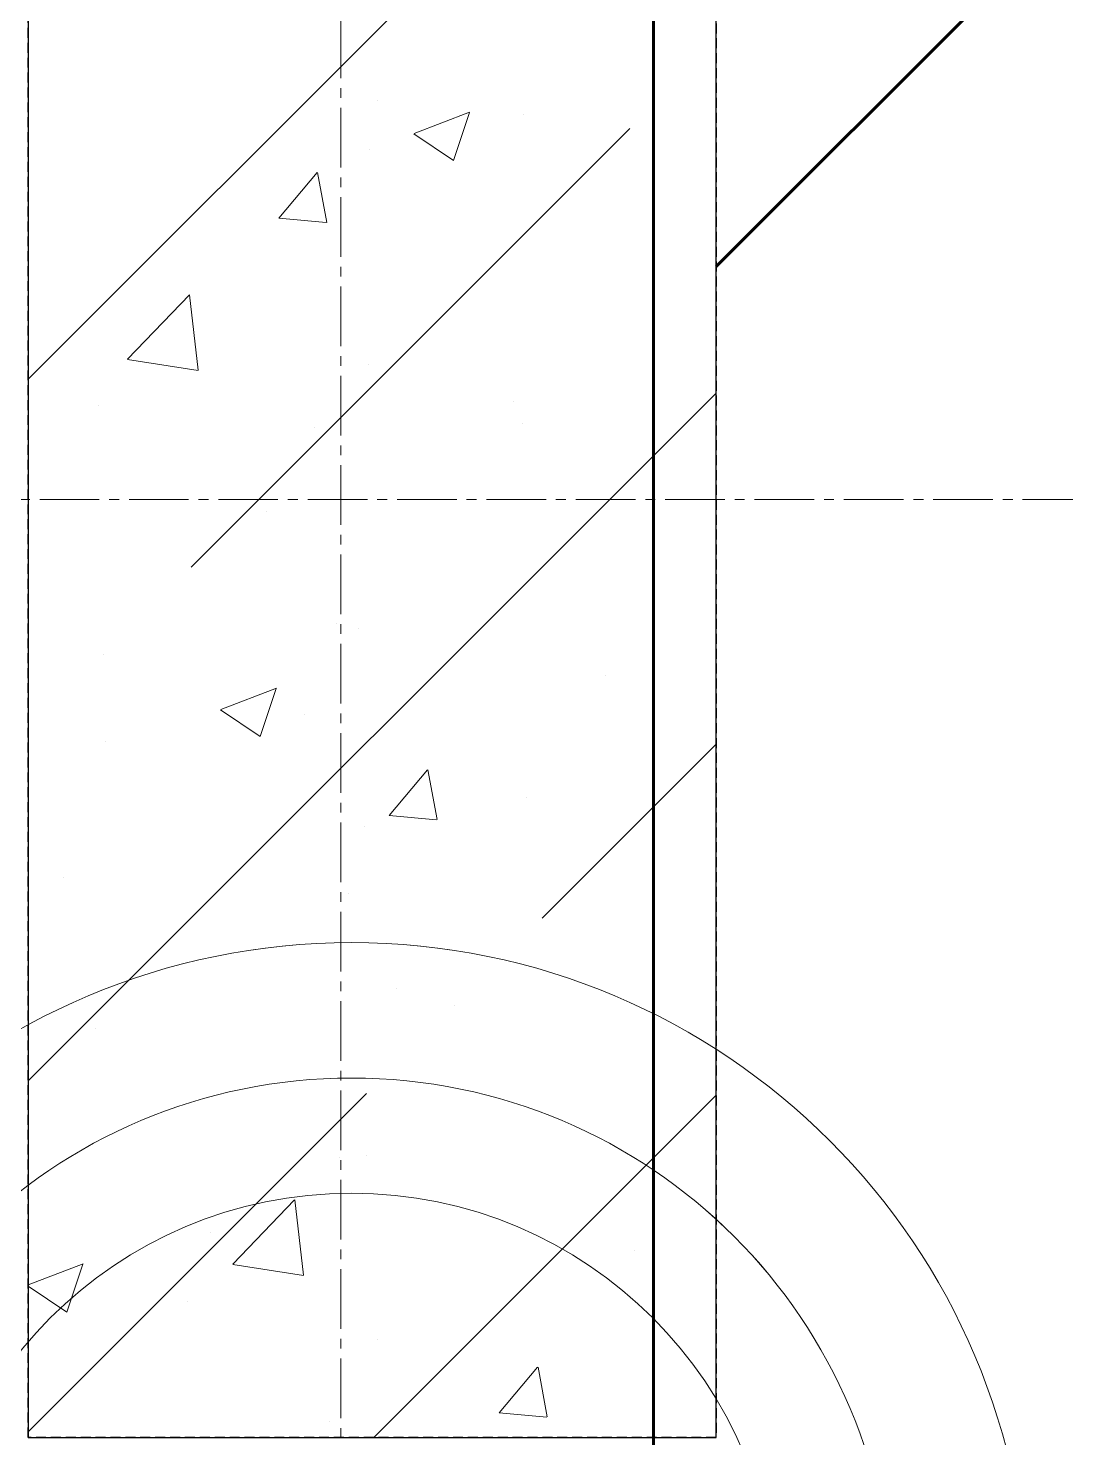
# Model space of a CAD drawing. Header units: millimetres. Extents: x 470010 to 1231400, y -134005 to 421770.
# Drawn here: x 672773.6 to 673105.4, y -67511.4 to -67060.5 of the extents above; entities that cross this region are included whole.
import ezdxf
from ezdxf.enums import TextEntityAlignment as Align

# ---------------------------------------------------------------- set-up
doc = ezdxf.new("R2010")
doc.units = ezdxf.units.MM
doc.linetypes.add('CENTER2', pattern=[28.575, 19.05, -3.175, 3.175, -3.175])
doc.linetypes.add('HIDDEN2', pattern=[4.7625, 3.175, -1.5875])
doc.layers.get('Defpoints').update_dxf_attribs({"color": 140})
for name, color, linetype, lineweight in [('0) шп потолок', 3, 'Continuous', 60), ('АР_Колонны', 70, 'Continuous', 30), ('АР_Стены ЖБ', 7, 'Continuous', 35), ('АР_Стены ПЕНОблок', 52, 'Continuous', 20), ('АР_Штриховка', 8, 'Continuous', 0)]:
    doc.layers.add(name, color=color, linetype=linetype, lineweight=lineweight)
doc.layers.add('АР_Делит', color=120, linetype='Continuous', lineweight=0, plot=False)
doc.layers.add('РД_Оси_100', color=7, linetype='Continuous', lineweight=0, true_color=0x525252)
doc.styles.add('style1', font='ARIALN.TTF')

# ---------------------------------------------------------------- blocks, each defined once
blk = doc.blocks.new('СОШ_2200_АР_ОСИ_М100_28.05.24')
at = {"layer": 'РД_Оси_100', "color": 251, "linetype": 'CENTER2', "true_color": 0x636466}
blk.add_line((0, -6155), (0, 139938.679), dxfattribs=at)
blk.add_lwpolyline([(29555, 26400), (-5454.958, 26400), (-5954.958, 26250)], dxfattribs=at)
blk = doc.blocks.new('A$C9108343f')
at = {"layer": '0) шп потолок'}
blk.add_lwpolyline([(13854.96, 29665), (7254.96, 29665), (7254.96, 33345), (15055.52, 33345)], dxfattribs=at)
at = {"layer": 'АР_Делит', "color": 18, "true_color": 0x000000}
for radius in [216.34, 173.04, 136.21]:
    blk.add_circle((7158.34, 32796.92), radius, dxfattribs=at)
at = {"layer": 'АР_Колонны', "color": 18, "linetype": 'HIDDEN2', "lineweight": 25, "true_color": 0x000000}
for p, q in [((7054.96, 32855), (7054.96, 34055)), ((7274.96, 34055), (7274.96, 32855)), ((7274.96, 32855), (7054.96, 32855))]:
    blk.add_line(p, q, dxfattribs=at)
at = {"layer": 'АР_Колонны', "color": 18, "linetype": 'Continuous', "lineweight": 15, "true_color": 0x000000}
for p, q in [((7054.96, 34055), (7054.96, 32855)), ((7054.96, 34055), (7054.96, 32855)), ((7274.96, 32855), (7274.96, 34055)), ((7274.96, 32855), (7274.96, 34055)), ((7054.96, 32855), (7274.96, 32855)), ((7054.96, 32855), (7274.96, 32855))]:
    blk.add_line(p, q, dxfattribs=at)
at = {"layer": 'АР_Стены ЖБ', "color": 18, "linetype": 'Continuous', "lineweight": 30, "true_color": 0x000000}
for p, q in [((7054.96, 34055), (7054.96, 32855)), ((7274.96, 32855), (7274.96, 34055)), ((7054.96, 32855), (7274.96, 32855))]:
    blk.add_line(p, q, dxfattribs=at)
at = {"layer": 'АР_Стены ПЕНОблок', "color": 18, "linetype": 'Continuous', "lineweight": 20, "true_color": 0x000000}
blk.add_line((7254.96, 21355), (7254.96, 97555), dxfattribs=at)
at = {"layer": 'АР_Штриховка', "color": 18, "linetype": 'Continuous', "lineweight": 5, "true_color": 0x000000}
for p, q in [((7054.96, 33193.53), (7274.96, 33413.53)), ((7107.05, 33133.37), (7247.37, 33273.69)), ((7054.96, 32969.02), (7274.96, 33189.02)), ((7078.99, 33105.31), (7078.99, 33105.31)), ((7219.31, 33021.12), (7274.96, 33076.77)), ((7191.24, 32993.05), (7191.24, 32993.05)), ((7054.96, 32856.77), (7163.18, 32964.99)), ((7165.44, 32855), (7274.96, 32964.51))]:
    blk.add_line(p, q, dxfattribs=at)
at = {"layer": 'АР_Штриховка', "color": 18, "linetype": 'Continuous', "lineweight": 0, "true_color": 0x000000}
for p, q in [((7166.79, 33282.76), (7166.79, 33282.76)), ((7178.34, 33272.07), (7196.12, 33278.9)), ((7190.92, 33263.42), (7196.07, 33278.77)), ((7213.37, 33278.12), (7213.37, 33278.12)), ((7178.28, 33271.94), (7190.91, 33263.42)), ((7163.95, 33266.88), (7163.95, 33266.88)), ((7135.11, 33244.97), (7147.35, 33259.56)), ((7150.44, 33243.66), (7147.51, 33259.59)), ((7135.11, 33244.96), (7150.29, 33243.64)), ((7086.7, 33199.85), (7106.49, 33220.47)), ((7109.34, 33196.35), (7106.53, 33220.48)), ((7086.74, 33199.78), (7109.33, 33196.28)), ((7163.7, 33198.21), (7163.7, 33198.21)), ((7210.14, 33186.31), (7210.14, 33186.31)), ((7077.57, 33185.15), (7077.57, 33185.15)), ((7146.55, 33177.94), (7146.55, 33177.94)), ((7213.16, 33179.42), (7213.16, 33179.42)), ((7131.13, 33151.03), (7131.13, 33151.03)), ((7153.46, 33115.33), (7153.46, 33115.33)), ((7160.61, 33113.65), (7160.61, 33113.65)), ((7239.51, 33098.79), (7239.51, 33098.79)), ((7116.53, 33087.88), (7134.32, 33094.71)), ((7129.12, 33079.23), (7134.27, 33094.58)), ((7116.48, 33087.76), (7129.11, 33079.23)), ((7143.32, 33086.13), (7143.32, 33086.13)), ((7079.73, 33077.76), (7079.73, 33077.76)), ((7170.35, 33053.91), (7182.6, 33068.5)), ((7185.69, 33052.61), (7182.75, 33068.53)), ((7214.32, 33059.56), (7214.32, 33059.56)), ((7162.63, 33050.31), (7162.63, 33050.31)), ((7170.35, 33053.91), (7185.53, 33052.58)), ((7066.19, 33034.14), (7066.19, 33034.14)), ((7157.52, 33029.1), (7157.52, 33029.1)), ((7172.69, 32998.61), (7172.69, 32998.61)), ((7076.5, 32985.95), (7076.5, 32985.95)), ((7154.43, 32944.54), (7154.43, 32944.54)), ((7163.2, 32945.25), (7163.2, 32945.25)), ((7120.38, 32910.38), (7140.16, 32931)), ((7143.01, 32906.89), (7140.21, 32931.01)), ((7113.17, 32920.52), (7113.17, 32920.52)), ((7054.96, 32903.78), (7072.52, 32910.52)), ((7248.76, 32914.79), (7248.76, 32914.79)), ((7067.32, 32895.04), (7072.47, 32910.39)), ((7120.41, 32910.31), (7143, 32906.81)), ((7054.96, 32903.38), (7067.31, 32895.05)), ((7105.87, 32898.43), (7105.87, 32898.43)), ((7166.72, 32886.4), (7166.72, 32886.4)), ((7205.59, 32862.85), (7217.84, 32877.45)), ((7220.93, 32861.55), (7217.99, 32877.47)), ((7205.59, 32862.85), (7220.78, 32861.52)), ((7151.34, 32859.99), (7151.34, 32859.99))]:
    blk.add_line(p, q, dxfattribs=at)
at = {"layer": 'РД_Оси_100'}
blk.add_blockref('СОШ_2200_АР_ОСИ_М100_28.05.24', (7154.96, 6755), dxfattribs=at)
at = {"layer": 'Defpoints', "color": 18, "true_color": 0x000000, "style": 'style1'}
for p in [(143949.34, 316089.12), (143974.98, 281639.5), (143890.4, 273244.71), (143839.99, 264276.81), (143967.75, 254892.38), (12251.96, 104178.14), (12382.58, 96023.14)]:
    blk.add_attdef('АР-ПОМЕЩЕНИЕ:НАИМЕНОВАНИЕ', text='', height=100, dxfattribs=at).set_placement(p, align=Align.MIDDLE)
at = {"layer": 'Defpoints', "color": 18, "true_color": 0x000000, "style": 'style1', "flags": 8}
for p in [(143951.3, 279099.09), (143848.34, 269251.11), (143875.33, 260094.25), (144049.74, 250824.7), (163419.28, 238153.36), (155897.46, 237965.97), (183037.2, 237965.97), (143342.94, 237876.19)]:
    blk.add_attdef('АР-ПОМЕЩЕНИЕ:НАИМЕНОВАНИЕ', text='', height=100, dxfattribs=at).set_placement(p, align=Align.MIDDLE)

msp = doc.modelspace()

# ---------------------------------------------------------------- hatches: boundary and pattern name
at = {"layer": '0) шп потолок'}
h = msp.add_hatch(dxfattribs=at)
h.set_pattern_fill('ANSI31', color=3, scale=333)
h.paths.add_polyline_path([(700363.966, -68211.242), (700363.966, -67611.242), (699673.57, -67611.242), (699673.57, -67311.242), (695193.57, -67311.242), (695193.57, -68210.434), (694903.511, -68210.544), (693273.563, -68211.166), (693073.563, -68211.242), (692873.57, -68211.242), (691173.57, -68211.242), (684173.57, -68211.242), (684173.57, -68011.242), (684173.57, -65811.242), (684173.57, -65611.242), (684173.57, -64311.242), (684173.57, -59911.242), (684823.57, -59911.242), (684823.57, -59691.242), (685063.57, -59691.242), (685063.57, -57531.242), (684493.57, -57531.242), (684493.57, -54921.242), (681503.566, -54921.242), (681503.566, -57531.242), (680783.57, -57531.242), (680783.57, -58211.242), (680783.57, -58511.242), (680783.57, -61411.242), (680783.57, -61911.242), (680783.57, -62811.242), (680783.57, -66801.242), (680773.57, -67021.242), (679573.57, -67021.242), (672993.57, -67021.242), (672993.57, -67611.257), (672973.57, -67597.767), (672973.57, -70161.242), (672993.57, -70161.242), (672993.57, -70351.242), (673213.57, -70351.242), (673213.57, -70701.242), (679573.57, -70701.242), (679573.57, -70421.242), (680773.57, -70421.242), (680774.132, -70421.242), (680774.132, -70734.234), (680773.57, -70734.796), (680773.57, -72201.242), (682173.57, -72201.242), (684173.57, -72201.242), (684173.57, -72168.693), (698794.179, -72168.693), (698794.179, -71911.242), (699673.57, -71911.242), (699673.57, -71911.242), (700363.966, -71911.242)])
h.paths.add_polyline_path([(684404.826, -59899.073), (684791.115, -59899.073), (684791.115, -59598.459), (684404.826, -59598.459)], flags=24)

# ---------------------------------------------------------------- linework, layer by layer
msp.add_lwpolyline([(679573.57, -70701.242), (672973.57, -70701.242), (672973.57, -67021.242), (680774.132, -67021.242)], dxfattribs=at)
at = {"layer": 'АР_Делит', "color": 18, "true_color": 0x000000}
for radius in [216.336, 173.036, 136.212]:
    msp.add_circle((672876.957, -67569.322), radius, dxfattribs=at)
at = {"layer": 'АР_Колонны', "color": 18, "linetype": 'HIDDEN2', "lineweight": 25, "true_color": 0x000000}
for p, q in [((672773.57, -67511.242), (672773.57, -66311.242)), ((672993.57, -66311.242), (672993.57, -67511.242)), ((672993.57, -67511.242), (672773.57, -67511.242))]:
    msp.add_line(p, q, dxfattribs=at)
at = {"layer": 'АР_Колонны', "color": 18, "linetype": 'Continuous', "lineweight": 15, "true_color": 0x000000}
for p, q in [((672773.57, -66311.242), (672773.57, -67511.242)), ((672773.57, -66311.242), (672773.57, -67511.242)), ((672993.57, -67511.242), (672993.57, -66311.242)), ((672993.57, -67511.242), (672993.57, -66311.242)), ((672773.57, -67511.242), (672993.57, -67511.242)), ((672773.57, -67511.242), (672993.57, -67511.242))]:
    msp.add_line(p, q, dxfattribs=at)
at = {"layer": 'АР_Стены ЖБ', "color": 18, "linetype": 'Continuous', "lineweight": 30, "true_color": 0x000000}
for p, q in [((672773.57, -66311.242), (672773.57, -67511.242)), ((672993.57, -67511.242), (672993.57, -66311.242)), ((672773.57, -67511.242), (672993.57, -67511.242))]:
    msp.add_line(p, q, dxfattribs=at)
at = {"layer": 'АР_Стены ПЕНОблок', "color": 18, "linetype": 'Continuous', "lineweight": 20, "true_color": 0x000000}
msp.add_line((672973.57, -79011.242), (672973.57, -2811.242), dxfattribs=at)
at = {"layer": 'АР_Штриховка', "color": 18, "linetype": 'Continuous', "lineweight": 5, "true_color": 0x000000}
for p, q in [((672773.57, -67172.716), (672993.57, -66952.716)), ((672825.666, -67232.873), (672965.983, -67092.557)), ((672773.57, -67397.223), (672993.57, -67177.223)), ((672937.92, -67345.126), (672993.57, -67289.476)), ((672773.57, -67509.476), (672881.793, -67401.253)), ((672884.057, -67511.242), (672993.57, -67401.729))]:
    msp.add_line(p, q, dxfattribs=at)
at = {"layer": 'АР_Штриховка', "color": 18, "linetype": 'Continuous', "lineweight": 0, "true_color": 0x000000}
for p, q in [((672896.949, -67094.172), (672914.733, -67087.345)), ((672909.537, -67102.824), (672914.687, -67087.475)), ((672896.891, -67094.298), (672909.526, -67102.82)), ((672853.72, -67121.274), (672865.965, -67106.681)), ((672869.057, -67122.578), (672866.12, -67106.657)), ((672853.72, -67121.278), (672868.902, -67122.607)), ((672805.315, -67166.39), (672825.099, -67145.771)), ((672827.951, -67169.888), (672825.145, -67145.765)), ((672805.349, -67166.462), (672827.939, -67169.966)), ((672835.146, -67278.36), (672852.931, -67271.533)), ((672847.735, -67287.012), (672852.885, -67271.663)), ((672835.089, -67278.486), (672847.724, -67287.008)), ((672888.964, -67312.331), (672901.209, -67297.738)), ((672904.3, -67313.635), (672901.363, -67297.714)), ((672888.963, -67312.335), (672904.145, -67313.664)), ((672838.99, -67455.858), (672858.774, -67435.239)), ((672861.626, -67459.356), (672858.82, -67435.234)), ((672773.57, -67462.461), (672791.129, -67455.721)), ((672785.933, -67471.2), (672791.083, -67455.851)), ((672839.024, -67455.931), (672861.614, -67459.434)), ((672773.57, -67462.865), (672785.922, -67471.196)), ((672924.207, -67503.388), (672936.452, -67488.795)), ((672939.542, -67504.692), (672936.605, -67488.771)), ((672924.207, -67503.392), (672939.389, -67504.72))]:
    msp.add_line(p, q, dxfattribs=at)

# ---------------------------------------------------------------- block references
msp.add_blockref('A$C9108343f', (665718.612, -100366.242))
at = {"layer": 'РД_Оси_100'}
msp.add_blockref('СОШ_2200_АР_ОСИ_М100_28.05.24', (672873.57, -93611.242), dxfattribs=at)

doc.saveas('drawing.dxf')
